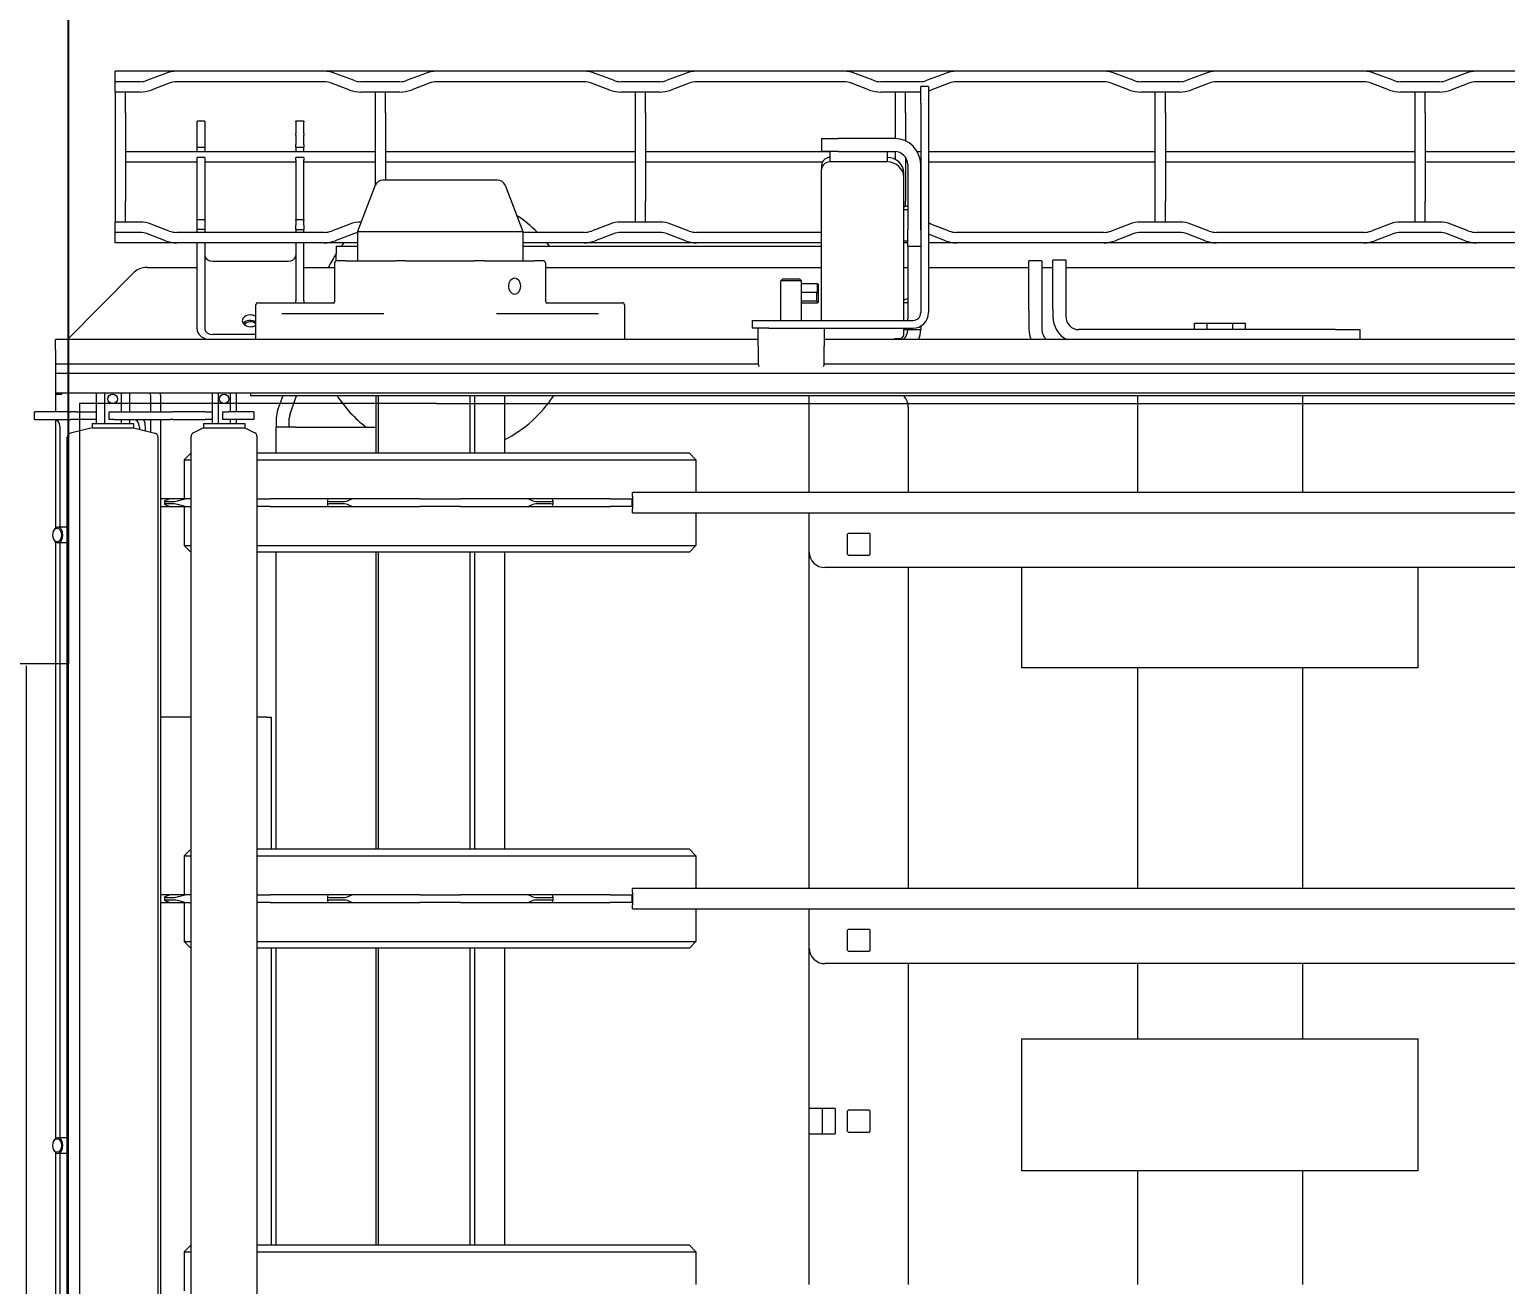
# Model space of a CAD drawing. Header units: millimetres. Extents: x -187347 to 135007, y -6415 to 292048.
# Drawn here: x -37668 to -37100, y 27992 to 28475 of the extents above; entities that cross this region are included whole.
import ezdxf

# ---------------------------------------------------------------- set-up
doc = ezdxf.new("R2010")
doc.units = ezdxf.units.MM
doc.header["$LTSCALE"] = 100
doc.layers.get('0').update_dxf_attribs({"lineweight": 18})
doc.layers.add('Layout Kromeka', color=1, linetype='Continuous', lineweight=5)
doc.layers.add('Layout Kromeka Details', color=253, linetype='Continuous', lineweight=5)
doc.styles.add('MEYN_DIM', font='')
doc.styles.get('MEYN_DIM').set_extended_font_data('Univers 45 Light')
doc.dimstyles.new('MEYN_SALES$0', dxfattribs={"dimscale": 50, "dimtxt": 2, "dimasz": 1.5, "dimexe": 1, "dimexo": 0, "dimgap": 1, "dimtad": 1, "dimdec": 0, "dimrnd": 5, "dimdsep": 46, "dimlunit": 6, "dimtxsty": 'MEYN_DIM', "dimcen": 1, "dimclrd": 4, "dimclre": 4, "dimclrt": 3, "dimadec": 0, "dimazin": 0, "dimtfac": 1, "dimtdec": 0, "dimtmove": 0, "dimatfit": 3, "dimfxl": 1, "dimtolj": 1, "dimarcsym": 0})

# ---------------------------------------------------------------- blocks, each defined once
blk = doc.blocks.new('A$Ca181df26')
at = {"color": 0}
for p, q in [((2948.86, 295.55), (2948.86, 1997.35)), ((2917.57, 860.45), (2917.57, 301.65)), ((2880.55, 853.91), (2880.55, 308.18)), ((2905.95, 853.91), (2905.95, 308.18)), ((2918.65, 853.65), (2918.65, 308.44)), ((2953.57, 853.65), (2953.57, 308.44)), ((2956.35, 813), (2956.35, 584.05)), ((2958.13, 583.69), (2958.13, 813.35)), ((2908.56, 621.94), (2908.56, 636.93)), ((2478.38, 590.82), (2478.38, 634.51)), ((2541.88, 590.82), (2541.88, 634.51)), ((2630.03, 511.05), (2630.03, 634.51)), ((2668.13, 634.51), (2668.13, 576.48)), ((2711.71, 621.94), (2711.71, 634.51)), ((2880.55, 621.94), (2711.71, 621.94)), ((2714.25, 619.4), (2711.71, 621.94)), ((2714.25, 619.4), (2880.55, 619.4)), ((2785.4, 505.1), (2785.4, 619.4)), ((2796.82, 619.4), (2796.82, 505.1)), ((2798.74, 505.1), (2798.74, 619.4)), ((2833.89, 619.4), (2833.89, 505.1)), ((2834.87, 505.1), (2834.87, 619.4)), ((2873.16, 619.4), (2873.16, 505.1)), ((2875.18, 505.1), (2875.18, 619.4)), ((2908.56, 621.94), (2905.95, 621.94)), ((2905.95, 619.4), (2906.02, 619.4)), ((2906.02, 619.4), (2908.56, 621.94)), ((2433.93, 590.82), (2586.33, 590.82)), ((2433.93, 590.82), (2433.93, 540.02)), ((2586.33, 590.82), (2586.33, 540.02)), ((2953.57, 584.05), (2957.22, 584.05)), ((2958.93, 582.46), (2958.84, 582.68)), ((2958.93, 579.63), (2958.84, 579.41)), ((2644.77, 567.71), (2644.77, 575.59)), ((2645.15, 575.97), (2653.02, 575.97)), ((2653.4, 575.59), (2653.4, 567.71)), ((2668.13, 576.48), (2658.13, 576.48)), ((2658.13, 566.82), (2658.13, 576.48)), ((2663.13, 566.82), (2663.13, 576.48)), ((2668.13, 576.48), (2668.13, 566.82)), ((2953.57, 578.05), (2957.22, 578.05)), ((2956.35, 578.05), (2956.35, 349.1)), ((2958.13, 348.74), (2958.13, 578.4)), ((2653.02, 567.33), (2645.15, 567.33)), ((2658.13, 566.82), (2668.13, 566.82)), ((2668.13, 566.82), (2668.13, 505.05)), ((2586.33, 540.02), (2433.93, 540.02)), ((2478.38, 511.05), (2478.38, 540.02)), ((2541.88, 511.05), (2541.88, 540.02)), ((1538.8, 511.05), (2662.13, 511.05)), ((2644.77, 498.11), (2644.77, 505.99)), ((2645.15, 506.37), (2653.02, 506.37)), ((2653.4, 505.99), (2653.4, 498.11)), ((2668.13, 505.05), (2668.13, 490.55)), ((2714.25, 505.1), (2711.71, 502.56)), ((2880.55, 502.56), (2711.71, 502.56)), ((2711.71, 489.99), (2711.71, 502.56)), ((2714.25, 505.1), (2880.55, 505.1)), ((2905.95, 505.1), (2906.02, 505.1)), ((2908.56, 502.56), (2905.95, 502.56)), ((2906.02, 505.1), (2908.56, 502.56)), ((2908.56, 487.57), (2908.56, 502.56)), ((2653.02, 497.73), (2645.15, 497.73)), ((2736.13, 489.99), (1596.67, 489.99)), ((2668.13, 490.55), (2668.13, 489.99)), ((2736.13, 489.99), (2736.13, 488.4)), ((2736.13, 483.7), (2736.13, 488.4)), ((2736.13, 487.57), (2744.75, 487.57)), ((2736.13, 487.55), (2736.45, 487.55)), ((2736.45, 484.55), (2736.13, 484.55)), ((2744.75, 484.53), (2736.13, 484.53)), ((2736.13, 483.7), (2736.13, 482.11)), ((2736.45, 484.55), (2736.45, 487.55)), ((2766.32, 487.57), (2744.75, 487.57)), ((2744.75, 484.53), (2766.32, 484.53)), ((2766.9, 487.57), (2766.32, 487.57)), ((2766.32, 484.53), (2766.9, 484.53)), ((2766.73, 485.35), (2766.73, 486.75)), ((2766.9, 487.57), (2766.74, 486.76)), ((2766.74, 485.34), (2766.9, 484.53)), ((2776.21, 487.57), (2766.9, 487.57)), ((2766.9, 484.53), (2776.21, 484.53)), ((2767.44, 486.56), (2773.32, 486.56)), ((2773.32, 485.54), (2767.44, 485.54)), ((2774.49, 486.76), (2776.21, 487.57)), ((2776.21, 484.53), (2774.49, 485.34)), ((2779.26, 487.57), (2776.21, 487.57)), ((2776.21, 484.53), (2779.26, 484.53)), ((2780.72, 487.57), (2779.26, 487.57)), ((2779.26, 484.53), (2780.72, 484.53)), ((2802.29, 487.57), (2780.72, 487.57)), ((2780.72, 484.53), (2802.29, 484.53)), ((2802.29, 487.57), (2817.98, 487.57)), ((2817.98, 484.53), (2802.29, 484.53)), ((2839.55, 487.57), (2817.98, 487.57)), ((2817.98, 484.53), (2839.55, 484.53)), ((2841.01, 487.57), (2839.55, 487.57)), ((2839.55, 484.53), (2841.01, 484.53)), ((2844.06, 487.57), (2841.01, 487.57)), ((2841.01, 484.53), (2844.06, 484.53)), ((2853.37, 487.57), (2844.06, 487.57)), ((2844.06, 487.57), (2845.78, 486.76)), ((2845.78, 485.34), (2844.06, 484.53)), ((2844.06, 484.53), (2853.37, 484.53)), ((2846.95, 486.56), (2852.83, 486.56)), ((2852.83, 485.54), (2846.95, 485.54)), ((2853.95, 487.57), (2853.37, 487.57)), ((2853.53, 486.76), (2853.37, 487.57)), ((2853.37, 484.53), (2853.53, 485.34)), ((2853.37, 484.53), (2853.95, 484.53)), ((2853.53, 485.35), (2853.53, 486.75)), ((2875.52, 487.57), (2853.95, 487.57)), ((2853.95, 484.53), (2875.52, 484.53)), ((2875.52, 487.57), (2880.55, 487.57)), ((2880.55, 484.53), (2875.52, 484.53)), ((2908.26, 487.57), (2905.95, 487.57)), ((2905.95, 484.53), (2908.26, 484.53)), ((2914.01, 487.57), (2908.26, 487.57)), ((2908.26, 487.57), (2911.21, 486.76)), ((2911.21, 485.34), (2908.26, 484.53)), ((2908.26, 484.53), (2914.01, 484.53)), ((2908.56, 469.54), (2908.56, 484.53)), ((2912.4, 486.56), (2916.04, 486.56)), ((2916.04, 485.54), (2912.4, 485.54)), ((2917.57, 487.57), (2914.01, 487.57)), ((2916, 486.76), (2914.01, 487.57)), ((2914.01, 484.53), (2916, 485.34)), ((2914.01, 484.53), (2917.57, 484.53)), ((2916.23, 485.49), (2916.23, 486.61)), ((1618.31, 482.11), (2736.13, 482.11)), ((2478.38, 397.15), (2478.38, 482.11)), ((2541.88, 397.15), (2541.88, 482.11)), ((2630.03, 358.65), (2630.03, 482.11)), ((2668.13, 482.11), (2668.13, 354.48)), ((2711.71, 469.54), (2711.71, 482.11)), ((2880.55, 469.54), (2711.71, 469.54)), ((2714.25, 467), (2711.71, 469.54)), ((2714.25, 467), (2880.55, 467)), ((2785.4, 352.7), (2785.4, 467)), ((2796.82, 467), (2796.82, 352.7)), ((2798.74, 352.7), (2798.74, 467)), ((2833.89, 467), (2833.89, 352.7)), ((2834.87, 352.7), (2834.87, 467)), ((2873.16, 467), (2873.16, 352.7)), ((2875.18, 416.2), (2875.18, 467)), ((2908.56, 469.54), (2905.95, 469.54)), ((2905.95, 467), (2906.02, 467)), ((2906.02, 467), (2908.56, 469.54)), ((2876.93, 416.2), (2875.18, 416.2)), ((2876.93, 416.2), (2880.55, 416.2)), ((2905.95, 416.2), (2917.57, 416.2)), ((2433.93, 397.15), (2586.33, 397.15)), ((2433.93, 397.15), (2433.93, 358.65)), ((2586.33, 397.15), (2586.33, 358.65)), ((1957.52, 358.65), (2662.13, 358.65)), ((2644.77, 345.71), (2644.77, 353.59)), ((2645.15, 353.97), (2653.02, 353.97)), ((2653.4, 353.59), (2653.4, 345.71)), ((2668.13, 354.48), (2667.85, 354.48)), ((2668.13, 354.48), (2668.13, 352.65)), ((2668.13, 352.65), (2668.13, 338.15)), ((2714.25, 352.7), (2711.71, 350.16)), ((2714.25, 352.7), (2880.55, 352.7)), ((2905.95, 352.7), (2906.02, 352.7)), ((2906.02, 352.7), (2908.56, 350.16)), ((2880.55, 350.16), (2711.71, 350.16)), ((2711.71, 337.59), (2711.71, 350.16)), ((2908.56, 350.16), (2905.95, 350.16)), ((2908.56, 335.17), (2908.56, 350.16)), ((2953.57, 349.1), (2957.22, 349.1)), ((2958.93, 347.51), (2958.84, 347.73)), ((2653.02, 345.33), (2645.15, 345.33)), ((2953.57, 343.1), (2957.22, 343.1)), ((2956.35, 343.1), (2956.35, 304.65)), ((2958.13, 301.72), (2958.13, 343.45)), ((2958.93, 344.68), (2958.84, 344.46)), ((2736.13, 337.59), (2015.39, 337.59)), ((2668.13, 338.15), (2668.13, 337.59)), ((2736.13, 337.59), (2736.13, 336)), ((2736.13, 331.3), (2736.13, 336)), ((2736.13, 335.17), (2744.75, 335.17)), ((2736.13, 335.15), (2736.45, 335.15)), ((2736.45, 332.15), (2736.45, 335.15)), ((2766.32, 335.17), (2744.75, 335.17)), ((2766.9, 335.17), (2766.32, 335.17)), ((2766.9, 335.17), (2766.74, 334.36)), ((2776.21, 335.17), (2766.9, 335.17)), ((2774.49, 334.36), (2776.21, 335.17)), ((2779.26, 335.17), (2776.21, 335.17)), ((2780.72, 335.17), (2779.26, 335.17)), ((2802.29, 335.17), (2780.72, 335.17)), ((2802.29, 335.17), (2817.98, 335.17)), ((2839.55, 335.17), (2817.98, 335.17)), ((2841.01, 335.17), (2839.55, 335.17)), ((2844.06, 335.17), (2841.01, 335.17)), ((2853.37, 335.17), (2844.06, 335.17)), ((2844.06, 335.17), (2845.78, 334.36)), ((2853.95, 335.17), (2853.37, 335.17)), ((2853.53, 334.36), (2853.37, 335.17)), ((2875.52, 335.17), (2853.95, 335.17)), ((2875.52, 335.17), (2880.55, 335.17)), ((2908.26, 335.17), (2905.95, 335.17)), ((2914.01, 335.17), (2908.26, 335.17)), ((2908.26, 335.17), (2911.21, 334.36)), ((2917.57, 335.17), (2914.01, 335.17)), ((2916, 334.36), (2914.01, 335.17)), ((2037.02, 329.71), (2736.13, 329.71)), ((2478.38, 292.55), (2478.38, 329.71)), ((2541.88, 292.55), (2541.88, 329.71)), ((2630.03, 296.94), (2630.03, 329.71)), ((2668.13, 329.71), (2668.13, 292.55)), ((2711.71, 317.14), (2711.71, 329.71)), ((2736.45, 332.15), (2736.13, 332.15)), ((2744.75, 332.13), (2736.13, 332.13)), ((2736.13, 331.3), (2736.13, 329.71)), ((2744.75, 332.13), (2766.32, 332.13)), ((2766.32, 332.13), (2766.9, 332.13)), ((2766.73, 332.95), (2766.73, 334.35)), ((2766.74, 332.94), (2766.9, 332.13)), ((2766.9, 332.13), (2776.21, 332.13)), ((2767.44, 334.16), (2773.32, 334.16)), ((2773.32, 333.14), (2767.44, 333.14)), ((2776.21, 332.13), (2774.49, 332.94)), ((2776.21, 332.13), (2779.26, 332.13)), ((2779.26, 332.13), (2780.72, 332.13)), ((2780.72, 332.13), (2802.29, 332.13)), ((2817.98, 332.13), (2802.29, 332.13)), ((2817.98, 332.13), (2839.55, 332.13)), ((2839.55, 332.13), (2841.01, 332.13)), ((2841.01, 332.13), (2844.06, 332.13)), ((2845.78, 332.94), (2844.06, 332.13)), ((2844.06, 332.13), (2853.37, 332.13)), ((2846.95, 334.16), (2852.83, 334.16)), ((2852.83, 333.14), (2846.95, 333.14)), ((2853.37, 332.13), (2853.53, 332.94)), ((2853.37, 332.13), (2853.95, 332.13)), ((2853.53, 332.95), (2853.53, 334.35)), ((2853.95, 332.13), (2875.52, 332.13)), ((2880.55, 332.13), (2875.52, 332.13)), ((2905.95, 332.13), (2908.26, 332.13)), ((2911.21, 332.94), (2908.26, 332.13)), ((2908.26, 332.13), (2914.01, 332.13)), ((2908.56, 317.14), (2908.56, 332.13)), ((2912.4, 334.16), (2916.04, 334.16)), ((2916.04, 333.14), (2912.4, 333.14)), ((2914.01, 332.13), (2916, 332.94)), ((2914.01, 332.13), (2917.57, 332.13)), ((2916.23, 333.09), (2916.23, 334.21)), ((2880.55, 317.14), (2711.71, 317.14)), ((2714.25, 314.6), (2711.71, 317.14)), ((2714.25, 314.6), (2880.55, 314.6)), ((2785.4, 292.55), (2785.4, 314.6)), ((2796.82, 314.6), (2796.82, 292.55)), ((2798.74, 292.55), (2798.74, 314.6)), ((2833.89, 314.6), (2833.89, 292.55)), ((2834.87, 292.55), (2834.87, 314.6)), ((2873.16, 314.6), (2873.16, 304.57)), ((2908.56, 317.14), (2905.95, 317.14)), ((2905.95, 314.6), (2906.02, 314.6)), ((2906.02, 314.6), (2908.56, 317.14)), ((2885.31, 304.82), (2881.42, 306.76)), ((2901.18, 304.82), (2905.07, 306.76)), ((2928.17, 304.82), (2919.85, 306.9)), ((2944.05, 304.82), (2952.37, 306.9)), ((2865.74, 304.57), (2834.87, 304.57)), ((2865.74, 304.57), (2873.16, 304.57)), ((2868.16, 304.57), (2868.16, 301.27)), ((2868.16, 301.27), (2868.16, 301.14)), ((2873.16, 301.27), (2873.16, 304.57)), ((2873.16, 301.14), (2873.16, 301.27)), ((2881.82, 301.65), (2891.5, 301.65)), ((2881.82, 298.65), (2881.82, 301.65)), ((2901.18, 304.82), (2885.31, 304.82)), ((2885.31, 303.23), (2885.31, 304.82)), ((2901.18, 303.23), (2885.31, 303.23)), ((2888.66, 301.65), (2888.66, 303.23)), ((2890.96, 301.65), (2890.96, 303.23)), ((2891.5, 301.65), (2893.69, 301.65)), ((2893.69, 301.65), (2893.69, 298.65)), ((2895.54, 291.45), (2895.54, 303.23)), ((2897.83, 291.45), (2897.83, 303.23)), ((2897.83, 301.65), (2899.84, 301.65)), ((2899.84, 301.65), (2900.54, 301.65)), ((2912.99, 301.65), (2900.54, 301.65)), ((2901.18, 303.23), (2901.18, 304.82)), ((2912.99, 301.65), (2913.94, 301.65)), ((2935.66, 301.65), (2913.94, 301.65)), ((2921.4, 306.51), (2921.4, 301.65)), ((2923.52, 305.98), (2923.52, 304.65)), ((2925.82, 304.65), (2925.82, 305.41)), ((2944.05, 304.82), (2928.17, 304.82)), ((2928.17, 303.23), (2928.17, 304.82)), ((2944.05, 303.23), (2928.17, 303.23)), ((2929.69, 301.65), (2929.69, 303.23)), ((2932.9, 301.65), (2932.9, 303.23)), ((2935.66, 301.65), (2937.57, 301.65)), ((2937.57, 298.65), (2937.57, 301.65)), ((2939.32, 291.45), (2939.32, 303.23)), ((2942.52, 291.45), (2942.52, 303.23)), ((2942.52, 301.65), (2947.05, 301.65)), ((2944.05, 303.23), (2944.05, 304.82)), ((2947.05, 301.65), (2950.38, 301.65)), ((2950.38, 301.65), (2952.27, 301.65)), ((2952.69, 301.65), (2952.27, 301.65)), ((2965.93, 301.65), (2952.69, 301.65)), ((2965.93, 301.65), (2966.27, 301.65)), ((2966.27, 298.65), (2966.27, 301.65)), ((2725.67, 295.55), (236.18, 295.55)), ((2811.51, 295.55), (2725.67, 295.55)), ((2811.51, 295.55), (2948.86, 295.55)), ((2867.85, 299.43), (2865.35, 292.55)), ((2870.67, 292.55), (2872.55, 297.72)), ((2881.82, 298.65), (2891.5, 298.65)), ((2888.66, 291.45), (2888.66, 298.65)), ((2890.96, 291.45), (2890.96, 298.65)), ((2893.69, 298.65), (2891.5, 298.65)), ((2899.84, 298.65), (2897.83, 298.65)), ((2900.54, 298.65), (2899.84, 298.65)), ((2900.54, 298.65), (2912.99, 298.65)), ((2913.94, 298.65), (2912.99, 298.65)), ((2935.66, 298.65), (2913.94, 298.65)), ((2917.57, 298.65), (2917.57, 293.75)), ((2921.4, 298.65), (2921.4, 293.75)), ((2929.69, 291.45), (2929.69, 298.65)), ((2932.9, 291.45), (2932.9, 298.65)), ((2937.57, 298.65), (2935.66, 298.65)), ((2947.05, 298.65), (2942.52, 298.65)), ((2950.38, 298.65), (2947.05, 298.65)), ((2950.38, 298.65), (2952.27, 298.65)), ((2952.69, 298.65), (2952.27, 298.65)), ((2952.69, 298.65), (2965.93, 298.65)), ((2958.13, 292.05), (2958.13, 298.65)), ((2966.27, 298.65), (2965.93, 298.65)), ((2139.13, 292.55), (2883.13, 292.55)), ((2142.15, 291.45), (2958.13, 291.45)), ((2883.13, 291.45), (2883.13, 292.55)), ((2955.79, 291.45), (2955.79, 292.05)), ((2955.79, 292.05), (2958.13, 292.05)), ((2958.13, 283.83), (2958.13, 291.45)), ((2140.19, 280.36), (2662.37, 280.36)), ((2958.13, 283.83), (2140.8, 283.83)), ((2662.37, 280.3), (2662.37, 273.41)), ((2687.77, 280.36), (2958.13, 280.36)), ((2687.77, 273.41), (2687.77, 280.3)), ((2958.13, 280.36), (2958.13, 283.83)), ((2958.13, 274.87), (2958.13, 280.36)), ((2662.37, 266.53), (2662.37, 273.41)), ((2687.77, 273.41), (2687.77, 266.53)), ((2958.13, 274.87), (2958.13, 270.88)), ((2138.52, 270.88), (2662.37, 270.88)), ((2456.16, 270.88), (2456.16, 267.05)), ((2465.68, 267.05), (2456.16, 267.05)), ((2465.68, 267.05), (2564.4, 267.05)), ((2500.32, 267.05), (2500.32, 264.59)), ((2505.23, 267.05), (2505.23, 264.59)), ((2515.04, 267.05), (2515.04, 264.59)), ((2519.95, 267.05), (2519.95, 264.59)), ((2578.63, 259.6), (2578.63, 267.05)), ((2583.63, 259.6), (2583.63, 267.05)), ((2625.27, 265.73), (2625.27, 267.05)), ((2630.27, 267.05), (2625.27, 267.05)), ((2630.27, 267.05), (2630.27, 266.53)), ((2631.8, 267.05), (2630.27, 267.05)), ((2631.8, 268.98), (2631.8, 266.53)), ((2635.27, 270.47), (2633.38, 270.47)), ((2635.27, 270.88), (2635.27, 270.47)), ((2687.77, 270.88), (2958.13, 270.88)), ((2739.27, 257.47), (2739.27, 270.88)), ((2881, 270.88), (2881, 257.47)), ((2881, 268.97), (2897.63, 268.97)), ((2927.82, 244.97), (2953.47, 270.88)), ((2505.23, 264.59), (2500.32, 264.59)), ((2515.04, 264.59), (2505.23, 264.59)), ((2519.95, 264.59), (2515.04, 264.59)), ((2569.4, 259.35), (2569.4, 262.05)), ((2574.4, 259.35), (2574.4, 262.05)), ((2683.72, 266.53), (2628.27, 266.53)), ((2683.72, 263.53), (2628.27, 263.53)), ((2630.27, 263.53), (2630.27, 262.87)), ((2630.27, 234.98), (2630.27, 262.87)), ((2631.8, 263.53), (2631.8, 208.46)), ((2663.37, 263.53), (2663.37, 205.47)), ((2671.1, 263.53), (2671.1, 248.24)), ((2679.04, 263.53), (2679.04, 248.24)), ((2683.72, 266.53), (2690.07, 266.53)), ((2690.07, 263.53), (2683.72, 263.53)), ((2690.07, 263.53), (2690.07, 266.53)), ((2900.63, 257.43), (2900.63, 266.85)), ((2903.63, 266.85), (2903.63, 257.43)), ((2569.4, 240.3), (2569.4, 259.35)), ((2574.4, 259.35), (2574.4, 240.3)), ((2578.63, 240.55), (2578.63, 259.6)), ((2583.63, 259.6), (2583.63, 240.55)), ((2622.27, 179.88), (2622.27, 260.53)), ((2625.27, 179.88), (2625.27, 260.53)), ((2630.27, 256.74), (2631.8, 256.74)), ((2631.8, 255.64), (2630.27, 255.12)), ((2664.74, 249.57), (2664.74, 256.66)), ((2665.12, 256.93), (2671.1, 256.93)), ((2665.37, 256.1), (2671.1, 256.1)), ((2665.37, 252.83), (2665.37, 256.1)), ((2746.64, 256.71), (2740.03, 256.71)), ((2764.84, 256.71), (2746.64, 256.71)), ((2788.43, 260.87), (2749.18, 260.87)), ((2765.92, 256.71), (2764.84, 256.71)), ((2769.48, 256.71), (2765.92, 256.71)), ((2769.62, 241.32), (2769.62, 255.95)), ((2871.09, 260.87), (2831.84, 260.87)), ((2850.65, 255.95), (2850.65, 241.32)), ((2854.35, 256.71), (2850.79, 256.71)), ((2855.43, 256.71), (2854.35, 256.71)), ((2873.63, 256.71), (2855.43, 256.71)), ((2862.63, 256.02), (2862.63, 256.71)), ((2862.63, 256.02), (2862.63, 233.9)), ((2865.63, 256.71), (2865.63, 256.02)), ((2865.63, 233.9), (2865.63, 256.02)), ((2880.24, 256.71), (2873.63, 256.71)), ((2900.63, 256.02), (2900.63, 257.43)), ((2900.63, 233.9), (2900.63, 256.02)), ((2903.63, 257.43), (2903.63, 256.02)), ((2903.63, 256.02), (2903.63, 233.9)), ((2665.12, 249.3), (2665.12, 252.83)), ((2665.12, 252.83), (2671.1, 252.83)), ((2671.1, 249.3), (2665.12, 249.3)), ((2671.1, 248.24), (2679.04, 248.24)), ((2671.87, 247.48), (2671.1, 248.24)), ((2678.28, 247.48), (2671.87, 247.48)), ((2678.28, 247.48), (2679.04, 248.24)), ((2569.4, 243.16), (2303.63, 243.16)), ((2569.4, 240.3), (2574.4, 240.3)), ((2578.63, 243.16), (2574.4, 243.16)), ((2578.63, 240.55), (2583.63, 240.55)), ((2622.27, 243.16), (2583.63, 243.16)), ((2631.8, 243.16), (2630.27, 243.16)), ((2769.62, 243.16), (2663.37, 243.16)), ((2770.38, 240.55), (2773.88, 240.55)), ((2793.03, 240.55), (2773.88, 240.55)), ((2778.38, 229.31), (2778.38, 240.55)), ((2793.03, 240.55), (2796.88, 240.55)), ((2823.39, 240.55), (2796.88, 240.55)), ((2823.39, 240.55), (2827.23, 240.55)), ((2846.39, 240.55), (2827.23, 240.55)), ((2841.88, 229.31), (2841.88, 240.55)), ((2846.39, 240.55), (2849.89, 240.55)), ((2850.13, 240.6), (2850.13, 237.85)), ((2862.63, 243.16), (2850.65, 243.16)), ((2897.63, 240.68), (2868.63, 240.68)), ((2922.9, 243.16), (2903.63, 243.16)), ((2354.79, 233.65), (2411.48, 233.65)), ((2411.48, 233.65), (2454.79, 233.65)), ((2415.77, 232.85), (2422.78, 230.17)), ((2443.49, 230.17), (2450.5, 232.85)), ((2454.79, 233.65), (2511.48, 233.65)), ((2511.48, 233.65), (2554.79, 233.65)), ((2515.77, 232.85), (2522.78, 230.17)), ((2543.49, 230.17), (2550.5, 232.85)), ((2554.79, 233.65), (2611.48, 233.65)), ((2611.48, 233.65), (2622.27, 233.65)), ((2615.77, 232.85), (2622.27, 230.37)), ((2630.27, 234.98), (2625.27, 234.98)), ((2630.27, 234.98), (2630.27, 228.63)), ((2630.27, 233.65), (2631.8, 233.65)), ((2631.8, 232.87), (2630.27, 232.87)), ((2778.38, 234.92), (2663.37, 234.92)), ((2663.37, 233.65), (2711.48, 233.65)), ((2711.48, 233.65), (2754.79, 233.65)), ((2715.77, 232.85), (2722.78, 230.17)), ((2743.49, 230.17), (2750.5, 232.85)), ((2754.79, 233.65), (2778.38, 233.65)), ((2850.13, 234.92), (2841.88, 234.92)), ((2841.88, 233.65), (2854.79, 233.65)), ((2843.49, 230.17), (2850.5, 232.85)), ((2850.13, 234.92), (2850.13, 237.85)), ((2854.79, 233.65), (2911.48, 233.65)), ((2862.63, 233.65), (2862.63, 233.9)), ((2865.63, 233.9), (2865.63, 233.65)), ((2900.63, 233.9), (2900.63, 233.65)), ((2903.63, 233.65), (2903.63, 233.9)), ((2911.48, 233.65), (2935.13, 233.65)), ((2915.77, 232.85), (2922.78, 230.17)), ((2935.13, 233.65), (2935.13, 229.65)), ((2354.79, 229.65), (2411.48, 229.65)), ((2414.34, 229.12), (2421.35, 226.44)), ((2425.63, 229.65), (2440.63, 229.65)), ((2444.92, 226.44), (2451.93, 229.12)), ((2454.79, 229.65), (2511.48, 229.65)), ((2514.34, 229.12), (2521.35, 226.44)), ((2525.63, 229.65), (2540.63, 229.65)), ((2544.92, 226.44), (2551.93, 229.12)), ((2554.79, 229.65), (2611.48, 229.65)), ((2614.34, 229.12), (2621.35, 226.44)), ((2625.27, 228.63), (2625.27, 203.53)), ((2630.27, 203.53), (2630.27, 228.63)), ((2663.37, 229.65), (2711.48, 229.65)), ((2714.34, 229.12), (2721.35, 226.44)), ((2725.63, 229.65), (2740.63, 229.65)), ((2744.92, 226.44), (2751.93, 229.12)), ((2754.79, 229.65), (2778.38, 229.65)), ((2841.88, 229.31), (2778.38, 229.31)), ((2785.13, 211.52), (2778.38, 229.31)), ((2835.14, 211.52), (2841.88, 229.31)), ((2844.92, 226.44), (2851.93, 229.12)), ((2854.79, 229.65), (2911.48, 229.65)), ((2862.63, 229.65), (2862.63, 228.51)), ((2862.63, 226.8), (2862.63, 228.51)), ((2865.63, 228.51), (2862.63, 228.51)), ((2865.63, 228.51), (2865.63, 229.65)), ((2865.63, 228.51), (2865.63, 226.8)), ((2900.63, 228.51), (2900.63, 229.65)), ((2900.63, 226.8), (2900.63, 228.51)), ((2900.63, 228.51), (2903.63, 228.51)), ((2903.63, 229.65), (2903.63, 228.51)), ((2903.63, 228.51), (2903.63, 226.8)), ((2914.34, 229.12), (2921.35, 226.44)), ((2925.63, 229.65), (2935.13, 229.65)), ((2935.13, 229.65), (2935.13, 225.65)), ((2425.63, 225.65), (2440.63, 225.65)), ((2431.13, 225.65), (2431.13, 217.65)), ((2435.13, 217.65), (2435.13, 225.65)), ((2525.63, 225.65), (2540.63, 225.65)), ((2531.13, 225.65), (2531.13, 217.65)), ((2535.13, 217.65), (2535.13, 225.65)), ((2725.63, 225.65), (2740.63, 225.65)), ((2731.13, 225.65), (2731.13, 217.65)), ((2735.13, 217.65), (2735.13, 225.65)), ((2840.49, 225.65), (2840.63, 225.65)), ((2862.63, 226.8), (2862.63, 225.09)), ((2862.63, 224.8), (2862.63, 225.09)), ((2862.63, 224.8), (2865.63, 224.8)), ((2862.63, 224.8), (2862.63, 214.8)), ((2865.63, 225.09), (2865.63, 226.8)), ((2865.63, 225.09), (2865.63, 224.8)), ((2865.63, 214.8), (2865.63, 224.8)), ((2900.63, 225.09), (2900.63, 226.8)), ((2900.63, 224.8), (2900.63, 225.09)), ((2900.63, 214.8), (2900.63, 224.8)), ((2900.63, 224.8), (2903.63, 224.8)), ((2903.63, 226.8), (2903.63, 225.09)), ((2903.63, 225.09), (2903.63, 224.8)), ((2903.63, 224.8), (2903.63, 214.8)), ((2925.63, 225.65), (2935.13, 225.65)), ((2931.13, 225.65), (2931.13, 217.65)), ((2935.13, 217.65), (2935.13, 225.65)), ((2431.13, 183.65), (2431.13, 217.65)), ((2435.13, 183.65), (2435.13, 217.65)), ((2531.13, 183.65), (2531.13, 217.65)), ((2535.13, 183.65), (2535.13, 217.65)), ((2630.27, 220.94), (2631.8, 220.94)), ((2631.8, 219.83), (2630.27, 219.31)), ((2631.13, 219.61), (2631.13, 217.65)), ((2631.13, 200.72), (2631.13, 217.65)), ((2731.13, 183.65), (2731.13, 217.65)), ((2735.13, 183.65), (2735.13, 217.65)), ((2931.13, 183.65), (2931.13, 217.65)), ((2935.13, 183.65), (2935.13, 217.65)), ((2835.13, 183.65), (2835.13, 211.51)), ((2862.63, 214.8), (2862.63, 201.85)), ((2865.63, 201.85), (2865.63, 214.8)), ((2900.63, 201.85), (2900.63, 214.8)), ((2903.63, 214.8), (2903.63, 201.85)), ((2631.8, 208.46), (2631.8, 206.75)), ((2663.37, 203.76), (2663.37, 205.47)), ((2832.17, 209.47), (2788.1, 209.47)), ((2831.13, 183.65), (2831.13, 209.47)), ((2335.13, 202.65), (2431.13, 202.65)), ((2435.13, 202.65), (2531.13, 202.65)), ((2535.13, 202.65), (2622.27, 202.65)), ((2625.27, 202.65), (2625.31, 202.65)), ((2630.35, 202.65), (2631.13, 202.65)), ((2635.13, 198.53), (2635.13, 201.49)), ((2638.15, 202.49), (2660.2, 202.49)), ((2638.15, 202.49), (2660.2, 202.49)), ((2638.15, 198.53), (2638.15, 202.49)), ((2660.2, 198.53), (2660.2, 202.49)), ((2663.14, 202.65), (2731.13, 202.65)), ((2735.13, 202.65), (2831.13, 202.65)), ((2835.13, 202.65), (2862.63, 202.65)), ((2862.63, 200.85), (2862.63, 201.85)), ((2862.63, 200.85), (2865.63, 200.85)), ((2865.63, 202.65), (2900.63, 202.65)), ((2865.63, 201.85), (2865.63, 200.85)), ((2900.63, 200.85), (2900.63, 201.85)), ((2900.63, 200.85), (2903.63, 200.85)), ((2903.63, 202.65), (2931.13, 202.65)), ((2903.63, 201.85), (2903.63, 200.85)), ((2335.13, 198.65), (2431.13, 198.65)), ((2435.13, 198.65), (2531.13, 198.65)), ((2535.13, 198.65), (2622.27, 198.65)), ((2625.27, 198.65), (2626.55, 198.65)), ((2631.13, 183.65), (2631.13, 194.43)), ((2635.13, 198.65), (2638.15, 198.65)), ((2635.13, 183.65), (2635.13, 193.53)), ((2657.02, 198.53), (2635.27, 198.53)), ((2635.27, 193.53), (2657.02, 193.53)), ((2657.02, 198.53), (2663.37, 198.53)), ((2663.37, 193.53), (2657.02, 193.53)), ((2660.2, 198.65), (2731.13, 198.65)), ((2663.37, 193.53), (2663.37, 198.53)), ((2735.13, 198.65), (2831.13, 198.65)), ((2835.13, 198.65), (2931.13, 198.65)), ((2862.63, 198.65), (2862.63, 196.85)), ((2862.63, 195.85), (2862.63, 196.85)), ((2865.63, 196.85), (2862.63, 196.85)), ((2862.63, 195.85), (2862.63, 192.26)), ((2865.63, 196.85), (2865.63, 198.65)), ((2865.63, 196.85), (2865.63, 195.85)), ((2865.63, 192.26), (2865.63, 195.85)), ((2900.63, 196.85), (2900.63, 198.65)), ((2900.63, 195.85), (2900.63, 196.85)), ((2903.63, 196.85), (2900.63, 196.85)), ((2900.63, 192.26), (2900.63, 195.85)), ((2903.63, 198.65), (2903.63, 196.85)), ((2903.63, 196.85), (2903.63, 195.85)), ((2903.63, 195.85), (2903.63, 192.26)), ((2862.63, 191.55), (2862.63, 192.26)), ((2862.63, 191.55), (2862.63, 187.14)), ((2865.63, 192.26), (2865.63, 191.55)), ((2865.63, 187.14), (2865.63, 191.55)), ((2900.63, 191.55), (2900.63, 192.26)), ((2900.63, 187.14), (2900.63, 191.55)), ((2903.63, 192.26), (2903.63, 191.55)), ((2903.63, 191.55), (2903.63, 187.14)), ((2431.13, 183.65), (2431.13, 175.65)), ((2435.13, 175.65), (2435.13, 183.65)), ((2531.13, 183.65), (2531.13, 175.65)), ((2535.13, 175.65), (2535.13, 183.65)), ((2631.13, 183.65), (2631.13, 175.65)), ((2635.13, 175.65), (2635.13, 183.65)), ((2731.13, 183.65), (2731.13, 175.65)), ((2735.13, 175.65), (2735.13, 183.65)), ((2831.13, 183.65), (2831.13, 175.65)), ((2835.13, 175.65), (2835.13, 183.65)), ((2862.63, 186.85), (2862.63, 187.14)), ((2862.63, 186.85), (2865.63, 186.85)), ((2865.63, 187.14), (2865.63, 186.85)), ((2900.63, 186.85), (2900.63, 187.14)), ((2900.63, 186.85), (2903.63, 186.85)), ((2903.63, 187.14), (2903.63, 186.85)), ((2931.13, 183.65), (2931.13, 175.65)), ((2935.13, 175.65), (2935.13, 183.65)), ((2622.27, 173.53), (2622.27, 179.88)), ((2625.27, 179.88), (2625.27, 173.53)), ((2354.79, 171.65), (2411.48, 171.65)), ((2414.34, 172.17), (2421.35, 174.85)), ((2415.77, 168.44), (2422.78, 171.12)), ((2425.63, 175.65), (2440.63, 175.65)), ((2425.63, 171.65), (2440.63, 171.65)), ((2443.49, 171.12), (2450.5, 168.44)), ((2444.92, 174.85), (2451.93, 172.17)), ((2454.79, 171.65), (2511.48, 171.65)), ((2514.34, 172.17), (2521.35, 174.85)), ((2515.77, 168.44), (2522.78, 171.12)), ((2525.63, 175.65), (2540.63, 175.65)), ((2525.63, 171.65), (2540.63, 171.65)), ((2543.49, 171.12), (2550.5, 168.44)), ((2544.92, 174.85), (2551.93, 172.17)), ((2554.79, 171.65), (2611.48, 171.65)), ((2614.34, 172.17), (2621.35, 174.85)), ((2615.77, 168.44), (2622.78, 171.12)), ((2622.27, 173.53), (2625.27, 173.53)), ((2625.63, 175.65), (2640.63, 175.65)), ((2625.63, 171.65), (2640.63, 171.65)), ((2643.49, 171.12), (2650.5, 168.44)), ((2644.92, 174.85), (2651.93, 172.17)), ((2654.79, 171.65), (2711.48, 171.65)), ((2714.34, 172.17), (2721.35, 174.85)), ((2715.77, 168.44), (2722.78, 171.12)), ((2725.63, 175.65), (2740.63, 175.65)), ((2725.63, 171.65), (2740.63, 171.65)), ((2743.49, 171.12), (2750.5, 168.44)), ((2744.92, 174.85), (2751.93, 172.17)), ((2754.79, 171.65), (2811.48, 171.65)), ((2814.34, 172.17), (2821.35, 174.85)), ((2815.77, 168.44), (2822.78, 171.12)), ((2825.63, 175.65), (2840.63, 175.65)), ((2825.63, 171.65), (2840.63, 171.65)), ((2843.49, 171.12), (2850.5, 168.44)), ((2844.92, 174.85), (2851.93, 172.17)), ((2854.79, 171.65), (2911.48, 171.65)), ((2914.34, 172.17), (2921.35, 174.85)), ((2915.77, 168.44), (2922.78, 171.12)), ((2925.63, 175.65), (2935.13, 175.65)), ((2925.63, 171.65), (2935.13, 171.65)), ((2935.13, 175.65), (2935.13, 171.65)), ((2935.13, 171.65), (2935.13, 167.65)), ((2354.79, 167.65), (2411.48, 167.65)), ((2411.48, 167.65), (2454.79, 167.65)), ((2454.79, 167.65), (2511.48, 167.65)), ((2511.48, 167.65), (2554.79, 167.65)), ((2554.79, 167.65), (2611.48, 167.65)), ((2611.48, 167.65), (2654.79, 167.65)), ((2654.79, 167.65), (2711.48, 167.65)), ((2711.48, 167.65), (2754.79, 167.65)), ((2754.79, 167.65), (2811.48, 167.65)), ((2811.48, 167.65), (2854.79, 167.65)), ((2854.79, 167.65), (2911.48, 167.65)), ((2911.48, 167.65), (2935.13, 167.65))]:
    blk.add_line(p, q, dxfattribs=at)
for centre in [(2893.25, 293.71), (2936.11, 293.71)]:
    blk.add_circle(centre, 1.84, dxfattribs=at)
for centre, radius, start, end in [((2649.08, 571.65), 5.84, 132.3575, 137.6425), ((2649.08, 571.65), 5.84, 42.3575, 47.6425), ((2649.08, 571.65), 5.84, 222.3575, 227.6425), ((2649.08, 571.65), 5.84, 312.3575, 317.6425), ((2662.13, 505.05), 6, 0, 90), ((2649.08, 502.05), 5.84, 132.3575, 137.6425), ((2649.08, 502.05), 5.84, 42.3575, 47.6425), ((2649.08, 502.05), 5.84, 222.3575, 227.6425), ((2649.08, 502.05), 5.84, 312.3575, 317.6425), ((2662.13, 352.65), 6, 0, 90), ((2649.08, 349.65), 5.84, 132.3575, 137.6425), ((2649.08, 349.65), 5.84, 42.3575, 47.6425), ((2649.08, 349.65), 5.84, 222.3575, 227.6425), ((2649.08, 349.65), 5.84, 312.3575, 317.6425), ((2808.13, 264.92), 50, 117.0399, 146.4552), ((2882.13, 308.18), 1.59, 180, 243.4349), ((2904.36, 308.18), 1.59, 296.5651, 0), ((2920.23, 308.44), 1.59, 180, 255.9638), ((2951.98, 308.44), 1.59, 284.0362, 0), ((2808.13, 264.92), 50, 33.5448, 52.4744), ((2863.16, 301.14), 5, 340, 0), ((2863.16, 301.14), 10, 340, 0), ((2636.38, 296.94), 6.35, 180, 223.6804), ((2948.13, 292.05), 10, 356.5602, 0), ((2564.4, 262.05), 5, 0, 90), ((2564.4, 262.05), 10, 0, 61.9576), ((2573.63, 267.05), 5, 0, 49.9248), ((2573.63, 267.05), 10, 0, 22.4948), ((2635.27, 267.05), 10, 157.5052, 180), ((2635.27, 267.05), 5, 130.0752, 180), ((2628.27, 260.53), 6, 90, 180), ((2628.27, 260.53), 3, 90, 180), ((2740.03, 257.47), 0.762, 180, 270), ((2768.86, 255.95), 0.762, 0, 90), ((2851.41, 255.95), 0.762, 90, 180), ((2880.24, 257.47), 0.762, 270, 0), ((2770.38, 241.32), 0.762, 180, 270), ((2849.89, 241.32), 0.762, 270, 0), ((2808.13, 264.92), 50, 327.1401, 334.2002), ((2411.48, 221.65), 12, 69.0654, 90), ((2454.79, 221.65), 12, 90, 110.9346), ((2511.48, 221.65), 12, 69.0654, 90), ((2554.79, 221.65), 12, 90, 110.9346), ((2611.48, 221.65), 12, 69.0654, 90), ((2711.48, 221.65), 12, 69.0654, 90), ((2754.79, 221.65), 12, 90, 110.9346), ((2808.13, 264.92), 50, 216.8699, 218.7183), ((2808.13, 264.92), 50, 321.2817, 323.1301), ((2854.79, 221.65), 12, 90, 110.9346), ((2911.48, 221.65), 12, 69.0654, 90), ((2411.48, 221.65), 8, 69.0654, 90), ((2425.63, 237.65), 8, 249.0654, 270), ((2440.63, 237.65), 8, 270, 290.9346), ((2454.79, 221.65), 8, 90, 110.9346), ((2511.48, 221.65), 8, 69.0654, 90), ((2525.63, 237.65), 8, 249.0654, 270), ((2540.63, 237.65), 8, 270, 290.9346), ((2554.79, 221.65), 8, 90, 110.9346), ((2611.48, 221.65), 8, 69.0654, 90), ((2711.48, 221.65), 8, 69.0654, 90), ((2725.63, 237.65), 8, 249.0654, 270), ((2740.63, 237.65), 8, 270, 290.9346), ((2754.79, 221.65), 8, 90, 110.9346), ((2808.13, 264.92), 50, 224.8692, 236.7838), ((2840.63, 237.65), 8, 278.9893, 290.9346), ((2854.79, 221.65), 8, 90, 110.9346), ((2911.48, 221.65), 8, 69.0654, 90), ((2925.63, 237.65), 8, 249.0654, 270), ((2425.63, 237.65), 12, 249.0654, 270), ((2440.63, 237.65), 12, 270, 290.9346), ((2525.63, 237.65), 12, 249.0654, 270), ((2540.63, 237.65), 12, 270, 290.9346), ((2625.63, 237.65), 12, 249.0654, 253.7274), ((2725.63, 237.65), 12, 249.0654, 270), ((2740.63, 237.65), 12, 270, 290.9346), ((2840.63, 237.65), 12, 270, 290.9346), ((2925.63, 237.65), 12, 249.0654, 270), ((2788.1, 212.65), 3.17, 200.7646, 270), ((2832.17, 212.65), 3.17, 270, 339.2354), ((2635.27, 203.53), 10, 180, 270), ((2635.27, 203.53), 5, 180, 270), ((2411.48, 179.65), 8, 270, 290.9346), ((2425.63, 163.65), 12, 90, 110.9346), ((2425.63, 163.65), 8, 90, 110.9346), ((2440.63, 163.65), 12, 69.0654, 90), ((2440.63, 163.65), 8, 69.0654, 90), ((2454.79, 179.65), 8, 249.0654, 270), ((2511.48, 179.65), 8, 270, 290.9346), ((2525.63, 163.65), 12, 90, 110.9346), ((2525.63, 163.65), 8, 90, 110.9346), ((2540.63, 163.65), 12, 69.0654, 90), ((2540.63, 163.65), 8, 69.0654, 90), ((2554.79, 179.65), 8, 249.0654, 270), ((2611.48, 179.65), 8, 270, 290.9346), ((2625.63, 163.65), 12, 106.2726, 110.9346), ((2625.63, 163.65), 8, 90, 110.9346), ((2625.63, 163.65), 12, 90, 91.7311), ((2640.63, 163.65), 12, 69.0654, 90), ((2640.63, 163.65), 8, 69.0654, 90), ((2654.79, 179.65), 8, 249.0654, 270), ((2711.48, 179.65), 8, 270, 290.9346), ((2725.63, 163.65), 12, 90, 110.9346), ((2725.63, 163.65), 8, 90, 110.9346), ((2740.63, 163.65), 12, 69.0654, 90), ((2740.63, 163.65), 8, 69.0654, 90), ((2754.79, 179.65), 8, 249.0654, 270), ((2811.48, 179.65), 8, 270, 290.9346), ((2825.63, 163.65), 12, 90, 110.9346), ((2825.63, 163.65), 8, 90, 110.9346), ((2840.63, 163.65), 12, 69.0654, 90), ((2840.63, 163.65), 8, 69.0654, 90), ((2854.79, 179.65), 8, 249.0654, 270), ((2911.48, 179.65), 8, 270, 290.9346), ((2925.63, 163.65), 12, 90, 110.9346), ((2925.63, 163.65), 8, 90, 110.9346), ((2411.48, 179.65), 12, 270, 290.9346), ((2454.79, 179.65), 12, 249.0654, 270), ((2511.48, 179.65), 12, 270, 290.9346), ((2554.79, 179.65), 12, 249.0654, 270), ((2611.48, 179.65), 12, 270, 290.9346), ((2654.79, 179.65), 12, 249.0654, 270), ((2711.48, 179.65), 12, 270, 290.9346), ((2754.79, 179.65), 12, 249.0654, 270), ((2811.48, 179.65), 12, 270, 290.9346), ((2854.79, 179.65), 12, 249.0654, 270), ((2911.48, 179.65), 12, 270, 290.9346)]:
    blk.add_arc(centre, radius, start, end, dxfattribs=at)
for centre, major_axis, ratio, start_param, end_param in [((2957.22, 581.05), (0, 3), 0.642788, 5.287559, 10.420404), ((2767.75, 486.83), (-1.02, -0.09), 0.251789, 6.208665, 7.517662), ((2767.75, 485.27), (1.02, -0.09), 0.251789, 1.907116, 3.216113), ((2773.64, 486.83), (-1.02, -0.09), 0.251789, 1.234477, 2.543474), ((2773.64, 485.27), (1.02, -0.09), 0.251789, 0.598119, 1.907116), ((2846.63, 486.83), (-1.02, 0.09), 0.251789, 0.598119, 1.907116), ((2846.63, 485.27), (1.02, 0.09), 0.251789, 1.234477, 2.543474), ((2852.52, 486.83), (-1.02, 0.09), 0.251789, 1.907116, 3.216113), ((2852.52, 485.27), (1.02, 0.09), 0.251789, 6.208665, 7.517662), ((2911.58, 486.83), (-1.02, 0.22), 0.149612, 1.237317, 2.546314), ((2911.58, 485.27), (1.02, 0.22), 0.149612, 0.595278, 1.904275), ((2915.21, 486.83), (-1.02, 0.22), 0.149612, 2.546314, 3.855311), ((2915.21, 485.27), (1.02, 0.22), 0.149612, 5.569467, 6.878464), ((2957.22, 346.1), (0, 3), 0.642788, 5.287559, 10.420404), ((2767.75, 334.43), (-1.02, -0.09), 0.251789, 6.208665, 7.517662), ((2767.75, 332.87), (1.02, -0.09), 0.251789, 1.907116, 3.216113), ((2773.64, 334.43), (-1.02, -0.09), 0.251789, 1.234477, 2.543474), ((2773.64, 332.87), (1.02, -0.09), 0.251789, 0.598119, 1.907116), ((2846.63, 334.43), (-1.02, 0.09), 0.251789, 0.598119, 1.907116), ((2846.63, 332.87), (1.02, 0.09), 0.251789, 1.234477, 2.543474), ((2852.52, 334.43), (-1.02, 0.09), 0.251789, 1.907116, 3.216113), ((2852.52, 332.87), (1.02, 0.09), 0.251789, 6.208665, 7.517662), ((2911.58, 334.43), (-1.02, 0.22), 0.149612, 1.237317, 2.546314), ((2911.58, 332.87), (1.02, 0.22), 0.149612, 0.595278, 1.904275), ((2915.21, 334.43), (-1.02, 0.22), 0.149612, 2.546314, 3.855311), ((2915.21, 332.87), (1.02, 0.22), 0.149612, 5.569467, 6.878464), ((2928.12, 304.65), (0, -6), 0.766044, 4.712389, 5.235988), ((2928.12, 304.65), (0, -3), 0.766044, 4.712389, 6.283185), ((2958.65, 304.65), (0, -3), 0.766044, 4.712389, 6.283185), ((2921.65, 293.75), (0, -6.35), 0.642788, 4.712389, 5.083622), ((2925.48, 293.75), (0, 6.35), 0.642788, 1.570796, 1.942029), ((2663.9, 280.3), (-1.52, 0), 0.965926, 5.633917, 6.283185), ((2686.25, 280.3), (1.52, 0), 0.965926, 0, 0.649268), ((2633.38, 268.98), (-1.59, 0), 0.939693, 4.712389, 6.283185), ((2897.63, 266.85), (3, 0), 0.707107, 0, 1.570796), ((2897.63, 266.85), (6, 0), 0.707107, 0, 1.251945), ((2883.13, 263.67), (3.2, 0), 0.707107, 3.982494, 8.583877), ((2883.13, 265.79), (2.46, 0), 0.707107, 3.661211, 5.95163), ((2883.13, 265.79), (3.2, 0), 0.707107, 3.982494, 5.795376), ((2670.13, 253.11), (7.37, 0), 0.707107, 2.319625, 2.392764), ((2670.13, 259.92), (7.2, 0), 0.707107, 3.864327, 3.989655), ((2670.13, 256.65), (7.37, 0), 0.707107, 3.890422, 3.96356), ((2670.13, 253.11), (-7.37, 0), 0.707107, 0.748829, 0.821967), ((2922.9, 247.4), (-6, 0), 0.707107, 1.570796, 2.530727), ((2868.63, 238.55), (-3, 0), 0.707107, 4.712389, 6.120301), ((2897.63, 238.55), (3, 0), 0.707107, 0.162884, 1.570796), ((2638.15, 208.46), (-6.35, 0), 0.939693, 0, 1.570796), ((2638.15, 206.75), (-6.35, 0), 0.939693, 0, 1.570796), ((2660.2, 205.47), (3.17, 0), 0.939693, 4.712389, 6.283185), ((2660.2, 203.76), (3.17, 0), 0.939693, 4.712389, 6.283185)]:
    blk.add_ellipse(centre, major_axis=major_axis, ratio=ratio, start_param=start_param, end_param=end_param, dxfattribs=at)
for centre, major_axis, ratio in [((2957.53, 581.05), (0, -2.6), 0.642788), ((2957.53, 346.1), (0, -2.6), 0.642788), ((2781.49, 250.33), (0, -3.18), 0.707107)]:
    blk.add_ellipse(centre, major_axis=major_axis, ratio=ratio, dxfattribs=at)
for points in [[(2865.67, 238.9), (2865.65, 238.79), (2865.64, 238.66), (2865.63, 238.51)], [(2900.63, 238.51), (2900.63, 238.66), (2900.62, 238.79), (2900.59, 238.9)]]:
    blk.add_open_spline(points, degree=3, dxfattribs=at)
blk = doc.blocks.new('*U1692')
at = {"ltscale": 10}
for p, q in [((1000, 100), (0, 100)), ((1000, -400), (1000, 100))]:
    blk.add_line(p, q, dxfattribs=at)
blk = doc.blocks.new('*D1719')
at = {"layer": 'Defpoints', "color": 0, "linetype": 'Continuous', "transparency": 16777216}
for p in [(-37653.02, 28978.15), (-38653.02, 28231.26, 7325.08), (-37653.02, 28231.26, 7325.08)]:
    blk.add_point(p, dxfattribs=at)
at = {"layer": 'Layout Kromeka Details', "color": 4, "linetype": 'Continuous', "lineweight": -2, "transparency": 16777216}
for p, q in [((-38653.02, 28231.26), (-38653.02, 29028.15)), ((-37653.02, 28231.26), (-37653.02, 29028.15)), ((-38578.02, 28978.15), (-37728.02, 28978.15))]:
    blk.add_line(p, q, dxfattribs=at)
at = {"layer": 'Layout Kromeka Details', "color": 4, "linetype": 'Continuous', "transparency": 16777216}
for points in [[(-38578.02, 28990.65), (-38578.02, 28965.65), (-38653.02, 28978.15)], [(-37728.02, 28990.65), (-37728.02, 28965.65), (-37653.02, 28978.15)]]:
    blk.add_solid(points, dxfattribs=at)
at = {"layer": 'Layout Kromeka Details', "color": 3, "linetype": 'Continuous', "transparency": 16777216, "insert": (-38153.02, 29078.15), "char_height": 100, "attachment_point": 5, "style": 'MEYN_DIM'}
blk.add_mtext('\\A1;1.000', dxfattribs=at)

msp = doc.modelspace()

# ---------------------------------------------------------------- hatches: boundary and pattern name
at = {"layer": 'Layout Kromeka', "linetype": 'Continuous', "ltscale": 20}
h = msp.add_hatch(dxfattribs=at)
h.set_pattern_fill('CORK', color=1, scale=20, angle=90)
h.set_pattern_definition([(90, (73265.3, -551272.17), (-63.5, 4e-15), []), (225, (73297.05, -551240.42), (127.000055, -127.000055), [89.8026, -89.8026]), (225, (73297.05, -551224.55), (127.000055, -127.000055), [89.8026, -89.8026]), (225, (73297.05, -551208.67), (127.000055, -127.000055), [89.8026, -89.8026])])
h.paths.add_polyline_path([(-38653.02, 27729.81), (-38653.02, 28230.54), (-37653.02, 28230.54), (-37653.02, 27729.81)])

# ---------------------------------------------------------------- block references
at = {"layer": 'Layout Kromeka', "color": 1, "linetype": 'Continuous', "rotation": 180}
msp.add_blockref('A$Ca181df26', (-34699.87, 28626.99, 7321.63), dxfattribs=at)
at = {"layer": 'Layout Kromeka'}
msp.add_blockref('*U1692', (-38653.02, 28131.26, 7321.63), dxfattribs=at)

# ---------------------------------------------------------------- dimensions: what is measured, and where the dimension line sits
at = {"layer": 'Layout Kromeka Details', "linetype": 'Continuous'}
dim = msp.add_linear_dim(base=(-37653.02, 28978.15, -3.45), p1=(-38653.02, 28231.26, 7321.63), p2=(-37653.02, 28231.26, 7321.63), dimstyle='MEYN_SALES$0', dxfattribs=at)
dim.commit()
dim.dimension.update_dxf_attribs({"geometry": '*D1719', "text_midpoint": (-38153.02, 29078.15, -3.45)})

doc.saveas('drawing.dxf')
